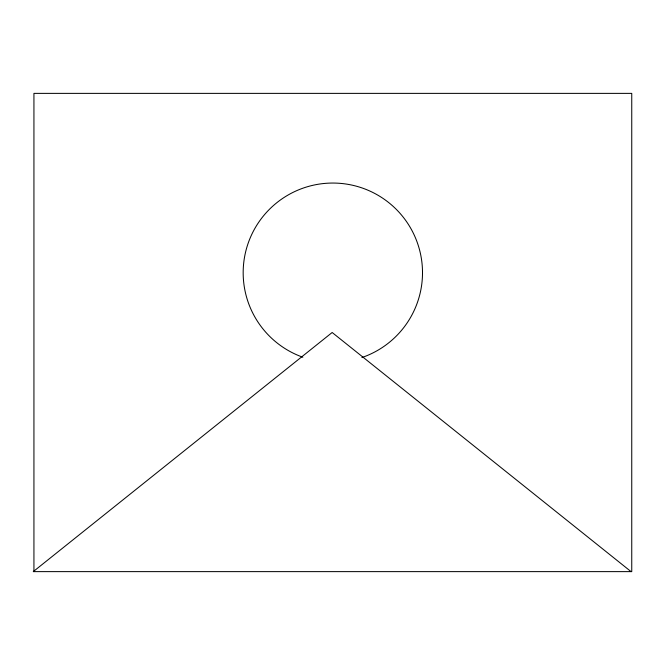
<?xml version="1.0" encoding="UTF-8"?>
<svg xmlns="http://www.w3.org/2000/svg" width="665" height="665" viewBox="0 0 665 665"><rect width="100%" height="100%" fill="white"/><g stroke="black" fill="none" stroke-linecap="round" stroke-linejoin="round"><path stroke-width="1" d="M631.068 571.626L332.159 332.5L33.25 571.626L631.75 571.626L631.75 93.374L33.932 93.374L33.932 571.626M302.833 357.221A89.675 89.675 0 0 1 260.979 219.084A89.675 89.675 0 0 1 405.309 219.907A89.675 89.675 0 0 1 361.885 357.554"/></g></svg>
